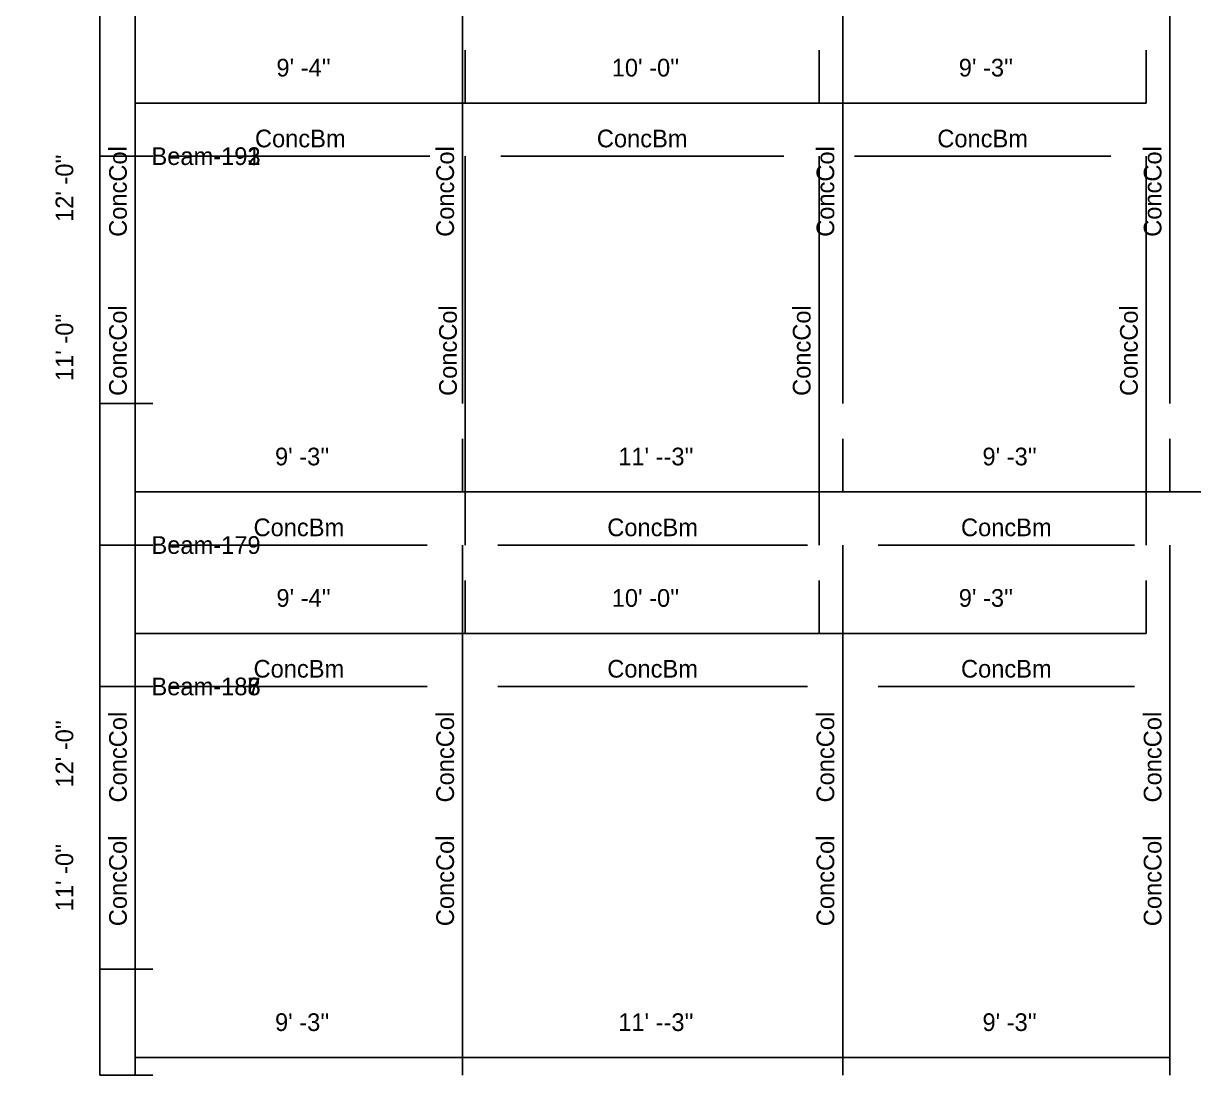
# Model space of a CAD drawing. Extents: x -38 to 2998, y -195 to 11529.
# Drawn here: x -38 to 359, y 6346.5 to 6705.1 of the extents above; entities that cross this region are included whole.
import ezdxf
from ezdxf.enums import TextEntityAlignment as Align

# ---------------------------------------------------------------- set-up
doc = ezdxf.new("R2010")
doc.units = 0
doc.header["$MEASUREMENT"] = 0
doc.layers.get('0').update_dxf_attribs({"linetype": 'CONTINUOUS'})
for name, color, linetype in [('CENTERLINES', 7, 'CONTINUOUS'), ('DIMENSIONS', 4, 'CONTINUOUS'), ('TEXT', 5, 'CONTINUOUS')]:
    doc.layers.add(name, color=color, linetype=linetype)
doc.dimstyles.get("Standard").update_dxf_attribs({"dimtxt": 0.18, "dimasz": 0.18, "dimexe": 0.18, "dimexo": 0.0625, "dimgap": 0.09, "dimtad": 0, "dimtih": 1, "dimtoh": 1, "dimdec": 4, "dimzin": 0, "dimtxsty": 'STANDARD', "dimcen": 0.09, "dimazin": 3, "dimtfac": 1, "dimtdec": 4, "dimtofl": 0, "dimtmove": 0, "dimatfit": 3, "dimtolj": 1, "dimtzin": 0})

# ---------------------------------------------------------------- blocks, each defined once
blk = doc.blocks.new('*D3682')
at = {"color": 1, "linetype": 'BYBLOCK'}
for points in [[(4.77, 6358.77), (3.71, 6357.71), (-3.71, 6350.29), (-4.77, 6349.23)], [(115.77, 6358.77), (114.71, 6357.71), (107.29, 6350.29), (106.23, 6349.23)]]:
    blk.add_solid(points, dxfattribs=at)
at = {"layer": 'DIMENSIONS', "color": 9, "linetype": 'BYBLOCK'}
for p, q in [((0, 6354), (0, 6372)), ((111, 6354), (111, 6372))]:
    blk.add_line(p, q, dxfattribs=at)
at = {"layer": 'DIMENSIONS', "color": 0, "linetype": 'BYBLOCK'}
blk.add_line((0, 6354), (111, 6354), dxfattribs=at)
at = {"layer": 'DIMENSIONS', "color": 0, "linetype": 'BYBLOCK', "insert": (55.5, 6366), "char_height": 6, "attachment_point": 5}
blk.add_mtext("\\A1; 9' -3''", dxfattribs=at)
blk = doc.blocks.new('*D3683')
at = {"color": 1, "linetype": 'BYBLOCK'}
for points in [[(115.77, 6358.77), (114.71, 6357.71), (107.29, 6350.29), (106.23, 6349.23)], [(244.77, 6358.77), (243.71, 6357.71), (236.29, 6350.29), (235.23, 6349.23)]]:
    blk.add_solid(points, dxfattribs=at)
at = {"layer": 'DIMENSIONS', "color": 9, "linetype": 'BYBLOCK'}
for p, q in [((111, 6354), (111, 6372)), ((240, 6354), (240, 6372))]:
    blk.add_line(p, q, dxfattribs=at)
at = {"layer": 'DIMENSIONS', "color": 0, "linetype": 'BYBLOCK'}
blk.add_line((111, 6354), (240, 6354), dxfattribs=at)
at = {"layer": 'DIMENSIONS', "color": 0, "linetype": 'BYBLOCK', "insert": (175.5, 6366), "char_height": 6, "attachment_point": 5}
blk.add_mtext("\\A1; 11' --3''", dxfattribs=at)
blk = doc.blocks.new('*D3684')
at = {"color": 1, "linetype": 'BYBLOCK'}
for points in [[(244.77, 6358.77), (243.71, 6357.71), (236.29, 6350.29), (235.23, 6349.23)], [(355.77, 6358.77), (354.71, 6357.71), (347.29, 6350.29), (346.23, 6349.23)]]:
    blk.add_solid(points, dxfattribs=at)
at = {"layer": 'DIMENSIONS', "color": 9, "linetype": 'BYBLOCK'}
for p, q in [((240, 6354), (240, 6372)), ((351, 6354), (351, 6372))]:
    blk.add_line(p, q, dxfattribs=at)
at = {"layer": 'DIMENSIONS', "color": 0, "linetype": 'BYBLOCK'}
blk.add_line((240, 6354), (351, 6354), dxfattribs=at)
at = {"layer": 'DIMENSIONS', "color": 0, "linetype": 'BYBLOCK', "insert": (295.5, 6366), "char_height": 6, "attachment_point": 5}
blk.add_mtext("\\A1; 9' -3''", dxfattribs=at)
blk = doc.blocks.new('*D3685')
at = {"color": 1, "linetype": 'BYBLOCK'}
for points in [[(-8.29, 6524.29), (-7.23, 6523.23), (-16.77, 6532.77), (-15.71, 6531.71)], [(-8.29, 6380.29), (-7.23, 6379.23), (-16.77, 6388.77), (-15.71, 6387.71)]]:
    blk.add_solid(points, dxfattribs=at)
at = {"layer": 'DIMENSIONS', "color": 9, "linetype": 'BYBLOCK'}
for p, q in [((-12, 6528), (6, 6528)), ((-12, 6384), (6, 6384))]:
    blk.add_line(p, q, dxfattribs=at)
at = {"layer": 'DIMENSIONS', "color": 0, "linetype": 'BYBLOCK'}
blk.add_line((-12, 6384), (-12, 6528), dxfattribs=at)
at = {"layer": 'DIMENSIONS', "color": 0, "linetype": 'BYBLOCK', "insert": (-24, 6456), "char_height": 6, "attachment_point": 5, "rotation": 90}
blk.add_mtext("\\A1; 12' -0''", dxfattribs=at)
blk = doc.blocks.new('*D3686')
at = {"color": 1, "linetype": 'BYBLOCK'}
for points in [[(4.77, 6550.77), (3.71, 6549.71), (-3.71, 6542.29), (-4.77, 6541.23)], [(115.77, 6550.77), (114.71, 6549.71), (107.29, 6542.29), (106.23, 6541.23)]]:
    blk.add_solid(points, dxfattribs=at)
at = {"layer": 'DIMENSIONS', "color": 9, "linetype": 'BYBLOCK'}
for p, q in [((0, 6546), (0, 6564)), ((111, 6546), (111, 6564))]:
    blk.add_line(p, q, dxfattribs=at)
at = {"layer": 'DIMENSIONS', "color": 0, "linetype": 'BYBLOCK'}
blk.add_line((0, 6546), (111, 6546), dxfattribs=at)
at = {"layer": 'DIMENSIONS', "color": 0, "linetype": 'BYBLOCK', "insert": (55.5, 6558), "char_height": 6, "attachment_point": 5}
blk.add_mtext("\\A1; 9' -3''", dxfattribs=at)
blk = doc.blocks.new('*D3687')
at = {"color": 1, "linetype": 'BYBLOCK'}
for points in [[(115.77, 6550.77), (114.71, 6549.71), (107.29, 6542.29), (106.23, 6541.23)], [(244.77, 6550.77), (243.71, 6549.71), (236.29, 6542.29), (235.23, 6541.23)]]:
    blk.add_solid(points, dxfattribs=at)
at = {"layer": 'DIMENSIONS', "color": 9, "linetype": 'BYBLOCK'}
for p, q in [((111, 6546), (111, 6564)), ((240, 6546), (240, 6564))]:
    blk.add_line(p, q, dxfattribs=at)
at = {"layer": 'DIMENSIONS', "color": 0, "linetype": 'BYBLOCK'}
blk.add_line((111, 6546), (240, 6546), dxfattribs=at)
at = {"layer": 'DIMENSIONS', "color": 0, "linetype": 'BYBLOCK', "insert": (175.5, 6558), "char_height": 6, "attachment_point": 5}
blk.add_mtext("\\A1; 11' --3''", dxfattribs=at)
blk = doc.blocks.new('*D3688')
at = {"color": 1, "linetype": 'BYBLOCK'}
for points in [[(244.77, 6550.77), (243.71, 6549.71), (236.29, 6542.29), (235.23, 6541.23)], [(355.77, 6550.77), (354.71, 6549.71), (347.29, 6542.29), (346.23, 6541.23)]]:
    blk.add_solid(points, dxfattribs=at)
at = {"layer": 'DIMENSIONS', "color": 9, "linetype": 'BYBLOCK'}
for p, q in [((240, 6546), (240, 6564)), ((351, 6546), (351, 6564))]:
    blk.add_line(p, q, dxfattribs=at)
at = {"layer": 'DIMENSIONS', "color": 0, "linetype": 'BYBLOCK'}
blk.add_line((240, 6546), (351, 6546), dxfattribs=at)
at = {"layer": 'DIMENSIONS', "color": 0, "linetype": 'BYBLOCK', "insert": (295.5, 6558), "char_height": 6, "attachment_point": 5}
blk.add_mtext("\\A1; 9' -3''", dxfattribs=at)
blk = doc.blocks.new('*D3689')
at = {"color": 1, "linetype": 'BYBLOCK'}
for points in [[(355.77, 6550.77), (354.71, 6549.71), (347.29, 6542.29), (346.23, 6541.23)], [(577.77, 6550.77), (576.71, 6549.71), (569.29, 6542.29), (568.23, 6541.23)]]:
    blk.add_solid(points, dxfattribs=at)
at = {"layer": 'DIMENSIONS', "color": 9, "linetype": 'BYBLOCK'}
for p, q in [((351, 6546), (351, 6564)), ((573, 6546), (573, 6564))]:
    blk.add_line(p, q, dxfattribs=at)
at = {"layer": 'DIMENSIONS', "color": 0, "linetype": 'BYBLOCK'}
blk.add_line((351, 6546), (573, 6546), dxfattribs=at)
at = {"layer": 'DIMENSIONS', "color": 0, "linetype": 'BYBLOCK', "insert": (462, 6558), "char_height": 6, "attachment_point": 5}
blk.add_mtext("\\A1; 18' -6''", dxfattribs=at)
blk = doc.blocks.new('*D3701')
at = {"color": 1, "linetype": 'BYBLOCK'}
for points in [[(-8.29, 6716.29), (-7.23, 6715.23), (-16.77, 6724.77), (-15.71, 6723.71)], [(-8.29, 6572.29), (-7.23, 6571.23), (-16.77, 6580.77), (-15.71, 6579.71)]]:
    blk.add_solid(points, dxfattribs=at)
at = {"layer": 'DIMENSIONS', "color": 9, "linetype": 'BYBLOCK'}
for p, q in [((-12, 6720), (6, 6720)), ((-12, 6576), (6, 6576))]:
    blk.add_line(p, q, dxfattribs=at)
at = {"layer": 'DIMENSIONS', "color": 0, "linetype": 'BYBLOCK'}
blk.add_line((-12, 6576), (-12, 6720), dxfattribs=at)
at = {"layer": 'DIMENSIONS', "color": 0, "linetype": 'BYBLOCK', "insert": (-24, 6648), "char_height": 6, "attachment_point": 5, "rotation": 90}
blk.add_mtext("\\A1; 12' -0''", dxfattribs=at)
blk = doc.blocks.new('*D4187')
at = {"color": 1, "linetype": 'BYBLOCK'}
for points in [[(-8.29, 6476.29), (-7.23, 6475.23), (-16.77, 6484.77), (-15.71, 6483.71)], [(-8.29, 6344.29), (-7.23, 6343.23), (-16.77, 6352.77), (-15.71, 6351.71)]]:
    blk.add_solid(points, dxfattribs=at)
at = {"layer": 'DIMENSIONS', "color": 9, "linetype": 'BYBLOCK'}
for p, q in [((-12, 6480), (6, 6480)), ((-12, 6348), (6, 6348))]:
    blk.add_line(p, q, dxfattribs=at)
at = {"layer": 'DIMENSIONS', "color": 0, "linetype": 'BYBLOCK'}
blk.add_line((-12, 6348), (-12, 6480), dxfattribs=at)
at = {"layer": 'DIMENSIONS', "color": 0, "linetype": 'BYBLOCK', "insert": (-24, 6414), "char_height": 6, "attachment_point": 5, "rotation": 90}
blk.add_mtext("\\A1; 11' -0''", dxfattribs=at)
blk = doc.blocks.new('*D4188')
at = {"color": 1, "linetype": 'BYBLOCK'}
for points in [[(4.77, 6502.77), (3.71, 6501.71), (-3.71, 6494.29), (-4.77, 6493.23)], [(116.73, 6502.77), (115.67, 6501.71), (108.25, 6494.29), (107.19, 6493.23)]]:
    blk.add_solid(points, dxfattribs=at)
at = {"layer": 'DIMENSIONS', "color": 9, "linetype": 'BYBLOCK'}
for p, q in [((0, 6498), (0, 6516)), ((111.96, 6498), (111.96, 6516))]:
    blk.add_line(p, q, dxfattribs=at)
at = {"layer": 'DIMENSIONS', "color": 0, "linetype": 'BYBLOCK'}
blk.add_line((0, 6498), (111.96, 6498), dxfattribs=at)
at = {"layer": 'DIMENSIONS', "color": 0, "linetype": 'BYBLOCK', "insert": (55.98, 6510), "char_height": 6, "attachment_point": 5}
blk.add_mtext("\\A1; 9' -4''", dxfattribs=at)
blk = doc.blocks.new('*D4189')
at = {"color": 1, "linetype": 'BYBLOCK'}
for points in [[(116.73, 6502.77), (115.67, 6501.71), (108.25, 6494.29), (107.19, 6493.23)], [(236.73, 6502.77), (235.67, 6501.71), (228.25, 6494.29), (227.19, 6493.23)]]:
    blk.add_solid(points, dxfattribs=at)
at = {"layer": 'DIMENSIONS', "color": 9, "linetype": 'BYBLOCK'}
for p, q in [((111.96, 6498), (111.96, 6516)), ((231.96, 6498), (231.96, 6516))]:
    blk.add_line(p, q, dxfattribs=at)
at = {"layer": 'DIMENSIONS', "color": 0, "linetype": 'BYBLOCK'}
blk.add_line((111.96, 6498), (231.96, 6498), dxfattribs=at)
at = {"layer": 'DIMENSIONS', "color": 0, "linetype": 'BYBLOCK', "insert": (171.96, 6510), "char_height": 6, "attachment_point": 5}
blk.add_mtext("\\A1; 10' -0''", dxfattribs=at)
blk = doc.blocks.new('*D4190')
at = {"color": 1, "linetype": 'BYBLOCK'}
for points in [[(236.73, 6502.77), (235.67, 6501.71), (228.25, 6494.29), (227.19, 6493.23)], [(347.73, 6502.77), (346.67, 6501.71), (339.25, 6494.29), (338.19, 6493.23)]]:
    blk.add_solid(points, dxfattribs=at)
at = {"layer": 'DIMENSIONS', "color": 9, "linetype": 'BYBLOCK'}
for p, q in [((231.96, 6498), (231.96, 6516)), ((342.96, 6498), (342.96, 6516))]:
    blk.add_line(p, q, dxfattribs=at)
at = {"layer": 'DIMENSIONS', "color": 0, "linetype": 'BYBLOCK'}
blk.add_line((231.96, 6498), (342.96, 6498), dxfattribs=at)
at = {"layer": 'DIMENSIONS', "color": 0, "linetype": 'BYBLOCK', "insert": (287.46, 6510), "char_height": 6, "attachment_point": 5}
blk.add_mtext("\\A1; 9' -3''", dxfattribs=at)
blk = doc.blocks.new('*D4191')
at = {"color": 1, "linetype": 'BYBLOCK'}
for points in [[(-8.29, 6656.29), (-7.23, 6655.23), (-16.77, 6664.77), (-15.71, 6663.71)], [(-8.29, 6524.29), (-7.23, 6523.23), (-16.77, 6532.77), (-15.71, 6531.71)]]:
    blk.add_solid(points, dxfattribs=at)
at = {"layer": 'DIMENSIONS', "color": 9, "linetype": 'BYBLOCK'}
for p, q in [((-12, 6660), (6, 6660)), ((-12, 6528), (6, 6528))]:
    blk.add_line(p, q, dxfattribs=at)
at = {"layer": 'DIMENSIONS', "color": 0, "linetype": 'BYBLOCK'}
blk.add_line((-12, 6528), (-12, 6660), dxfattribs=at)
at = {"layer": 'DIMENSIONS', "color": 0, "linetype": 'BYBLOCK', "insert": (-24, 6594), "char_height": 6, "attachment_point": 5, "rotation": 90}
blk.add_mtext("\\A1; 11' -0''", dxfattribs=at)
blk = doc.blocks.new('*D4192')
at = {"color": 1, "linetype": 'BYBLOCK'}
for points in [[(4.77, 6682.77), (3.71, 6681.71), (-3.71, 6674.29), (-4.77, 6673.23)], [(116.73, 6682.77), (115.67, 6681.71), (108.25, 6674.29), (107.19, 6673.23)]]:
    blk.add_solid(points, dxfattribs=at)
at = {"layer": 'DIMENSIONS', "color": 9, "linetype": 'BYBLOCK'}
for p, q in [((0, 6678), (0, 6696)), ((111.96, 6678), (111.96, 6696))]:
    blk.add_line(p, q, dxfattribs=at)
at = {"layer": 'DIMENSIONS', "color": 0, "linetype": 'BYBLOCK'}
blk.add_line((0, 6678), (111.96, 6678), dxfattribs=at)
at = {"layer": 'DIMENSIONS', "color": 0, "linetype": 'BYBLOCK', "insert": (55.98, 6690), "char_height": 6, "attachment_point": 5}
blk.add_mtext("\\A1; 9' -4''", dxfattribs=at)
blk = doc.blocks.new('*D4193')
at = {"color": 1, "linetype": 'BYBLOCK'}
for points in [[(116.73, 6682.77), (115.67, 6681.71), (108.25, 6674.29), (107.19, 6673.23)], [(236.73, 6682.77), (235.67, 6681.71), (228.25, 6674.29), (227.19, 6673.23)]]:
    blk.add_solid(points, dxfattribs=at)
at = {"layer": 'DIMENSIONS', "color": 9, "linetype": 'BYBLOCK'}
for p, q in [((111.96, 6678), (111.96, 6696)), ((231.96, 6678), (231.96, 6696))]:
    blk.add_line(p, q, dxfattribs=at)
at = {"layer": 'DIMENSIONS', "color": 0, "linetype": 'BYBLOCK'}
blk.add_line((111.96, 6678), (231.96, 6678), dxfattribs=at)
at = {"layer": 'DIMENSIONS', "color": 0, "linetype": 'BYBLOCK', "insert": (171.96, 6690), "char_height": 6, "attachment_point": 5}
blk.add_mtext("\\A1; 10' -0''", dxfattribs=at)
blk = doc.blocks.new('*D4194')
at = {"color": 1, "linetype": 'BYBLOCK'}
for points in [[(236.73, 6682.77), (235.67, 6681.71), (228.25, 6674.29), (227.19, 6673.23)], [(347.73, 6682.77), (346.67, 6681.71), (339.25, 6674.29), (338.19, 6673.23)]]:
    blk.add_solid(points, dxfattribs=at)
at = {"layer": 'DIMENSIONS', "color": 9, "linetype": 'BYBLOCK'}
for p, q in [((231.96, 6678), (231.96, 6696)), ((342.96, 6678), (342.96, 6696))]:
    blk.add_line(p, q, dxfattribs=at)
at = {"layer": 'DIMENSIONS', "color": 0, "linetype": 'BYBLOCK'}
blk.add_line((231.96, 6678), (342.96, 6678), dxfattribs=at)
at = {"layer": 'DIMENSIONS', "color": 0, "linetype": 'BYBLOCK', "insert": (287.46, 6690), "char_height": 6, "attachment_point": 5}
blk.add_mtext("\\A1; 9' -3''", dxfattribs=at)
blk = doc.blocks.new('*D4195')
at = {"color": 1, "linetype": 'BYBLOCK'}
for points in [[(-8.29, 6836.29), (-7.23, 6835.23), (-16.77, 6844.77), (-15.71, 6843.71)], [(-8.29, 6704.29), (-7.23, 6703.23), (-16.77, 6712.77), (-15.71, 6711.71)]]:
    blk.add_solid(points, dxfattribs=at)
at = {"layer": 'DIMENSIONS', "color": 9, "linetype": 'BYBLOCK'}
for p, q in [((-12, 6840), (6, 6840)), ((-12, 6708), (6, 6708))]:
    blk.add_line(p, q, dxfattribs=at)
at = {"layer": 'DIMENSIONS', "color": 0, "linetype": 'BYBLOCK'}
blk.add_line((-12, 6708), (-12, 6840), dxfattribs=at)
at = {"layer": 'DIMENSIONS', "color": 0, "linetype": 'BYBLOCK', "insert": (-24, 6774), "char_height": 6, "attachment_point": 5, "rotation": 90}
blk.add_mtext("\\A1; 11' -0''", dxfattribs=at)
blk = doc.blocks.new('*D4657')
at = {"color": 1, "linetype": 'BYBLOCK'}
for points in [[(-8.29, 6476.29), (-7.23, 6475.23), (-16.77, 6484.77), (-15.71, 6483.71)], [(-8.29, 6344.29), (-7.23, 6343.23), (-16.77, 6352.77), (-15.71, 6351.71)]]:
    blk.add_solid(points, dxfattribs=at)
at = {"layer": 'DIMENSIONS', "color": 9, "linetype": 'BYBLOCK'}
for p, q in [((-12, 6480), (6, 6480)), ((-12, 6348), (6, 6348))]:
    blk.add_line(p, q, dxfattribs=at)
at = {"layer": 'DIMENSIONS', "color": 0, "linetype": 'BYBLOCK'}
blk.add_line((-12, 6348), (-12, 6480), dxfattribs=at)
at = {"layer": 'DIMENSIONS', "color": 0, "linetype": 'BYBLOCK', "insert": (-24, 6414), "char_height": 6, "attachment_point": 5, "rotation": 90}
blk.add_mtext("\\A1; 11' -0''", dxfattribs=at)
blk = doc.blocks.new('*D4658')
at = {"color": 1, "linetype": 'BYBLOCK'}
for points in [[(4.77, 6502.77), (3.71, 6501.71), (-3.71, 6494.29), (-4.77, 6493.23)], [(116.73, 6502.77), (115.67, 6501.71), (108.25, 6494.29), (107.19, 6493.23)]]:
    blk.add_solid(points, dxfattribs=at)
at = {"layer": 'DIMENSIONS', "color": 9, "linetype": 'BYBLOCK'}
for p, q in [((0, 6498), (0, 6516)), ((111.96, 6498), (111.96, 6516))]:
    blk.add_line(p, q, dxfattribs=at)
at = {"layer": 'DIMENSIONS', "color": 0, "linetype": 'BYBLOCK'}
blk.add_line((0, 6498), (111.96, 6498), dxfattribs=at)
at = {"layer": 'DIMENSIONS', "color": 0, "linetype": 'BYBLOCK', "insert": (55.98, 6510), "char_height": 6, "attachment_point": 5}
blk.add_mtext("\\A1; 9' -4''", dxfattribs=at)
blk = doc.blocks.new('*D4659')
at = {"color": 1, "linetype": 'BYBLOCK'}
for points in [[(116.73, 6502.77), (115.67, 6501.71), (108.25, 6494.29), (107.19, 6493.23)], [(236.73, 6502.77), (235.67, 6501.71), (228.25, 6494.29), (227.19, 6493.23)]]:
    blk.add_solid(points, dxfattribs=at)
at = {"layer": 'DIMENSIONS', "color": 9, "linetype": 'BYBLOCK'}
for p, q in [((111.96, 6498), (111.96, 6516)), ((231.96, 6498), (231.96, 6516))]:
    blk.add_line(p, q, dxfattribs=at)
at = {"layer": 'DIMENSIONS', "color": 0, "linetype": 'BYBLOCK'}
blk.add_line((111.96, 6498), (231.96, 6498), dxfattribs=at)
at = {"layer": 'DIMENSIONS', "color": 0, "linetype": 'BYBLOCK', "insert": (171.96, 6510), "char_height": 6, "attachment_point": 5}
blk.add_mtext("\\A1; 10' -0''", dxfattribs=at)
blk = doc.blocks.new('*D4660')
at = {"color": 1, "linetype": 'BYBLOCK'}
for points in [[(236.73, 6502.77), (235.67, 6501.71), (228.25, 6494.29), (227.19, 6493.23)], [(347.73, 6502.77), (346.67, 6501.71), (339.25, 6494.29), (338.19, 6493.23)]]:
    blk.add_solid(points, dxfattribs=at)
at = {"layer": 'DIMENSIONS', "color": 9, "linetype": 'BYBLOCK'}
for p, q in [((231.96, 6498), (231.96, 6516)), ((342.96, 6498), (342.96, 6516))]:
    blk.add_line(p, q, dxfattribs=at)
at = {"layer": 'DIMENSIONS', "color": 0, "linetype": 'BYBLOCK'}
blk.add_line((231.96, 6498), (342.96, 6498), dxfattribs=at)
at = {"layer": 'DIMENSIONS', "color": 0, "linetype": 'BYBLOCK', "insert": (287.46, 6510), "char_height": 6, "attachment_point": 5}
blk.add_mtext("\\A1; 9' -3''", dxfattribs=at)
blk = doc.blocks.new('*D4661')
at = {"color": 1, "linetype": 'BYBLOCK'}
for points in [[(-8.29, 6656.29), (-7.23, 6655.23), (-16.77, 6664.77), (-15.71, 6663.71)], [(-8.29, 6524.29), (-7.23, 6523.23), (-16.77, 6532.77), (-15.71, 6531.71)]]:
    blk.add_solid(points, dxfattribs=at)
at = {"layer": 'DIMENSIONS', "color": 9, "linetype": 'BYBLOCK'}
for p, q in [((-12, 6660), (6, 6660)), ((-12, 6528), (6, 6528))]:
    blk.add_line(p, q, dxfattribs=at)
at = {"layer": 'DIMENSIONS', "color": 0, "linetype": 'BYBLOCK'}
blk.add_line((-12, 6528), (-12, 6660), dxfattribs=at)
at = {"layer": 'DIMENSIONS', "color": 0, "linetype": 'BYBLOCK', "insert": (-24, 6594), "char_height": 6, "attachment_point": 5, "rotation": 90}
blk.add_mtext("\\A1; 11' -0''", dxfattribs=at)
blk = doc.blocks.new('*D4662')
at = {"color": 1, "linetype": 'BYBLOCK'}
for points in [[(4.77, 6682.77), (3.71, 6681.71), (-3.71, 6674.29), (-4.77, 6673.23)], [(116.73, 6682.77), (115.67, 6681.71), (108.25, 6674.29), (107.19, 6673.23)]]:
    blk.add_solid(points, dxfattribs=at)
at = {"layer": 'DIMENSIONS', "color": 9, "linetype": 'BYBLOCK'}
for p, q in [((0, 6678), (0, 6696)), ((111.96, 6678), (111.96, 6696))]:
    blk.add_line(p, q, dxfattribs=at)
at = {"layer": 'DIMENSIONS', "color": 0, "linetype": 'BYBLOCK'}
blk.add_line((0, 6678), (111.96, 6678), dxfattribs=at)
at = {"layer": 'DIMENSIONS', "color": 0, "linetype": 'BYBLOCK', "insert": (55.98, 6690), "char_height": 6, "attachment_point": 5}
blk.add_mtext("\\A1; 9' -4''", dxfattribs=at)
blk = doc.blocks.new('*D4663')
at = {"color": 1, "linetype": 'BYBLOCK'}
for points in [[(116.73, 6682.77), (115.67, 6681.71), (108.25, 6674.29), (107.19, 6673.23)], [(236.73, 6682.77), (235.67, 6681.71), (228.25, 6674.29), (227.19, 6673.23)]]:
    blk.add_solid(points, dxfattribs=at)
at = {"layer": 'DIMENSIONS', "color": 9, "linetype": 'BYBLOCK'}
for p, q in [((111.96, 6678), (111.96, 6696)), ((231.96, 6678), (231.96, 6696))]:
    blk.add_line(p, q, dxfattribs=at)
at = {"layer": 'DIMENSIONS', "color": 0, "linetype": 'BYBLOCK'}
blk.add_line((111.96, 6678), (231.96, 6678), dxfattribs=at)
at = {"layer": 'DIMENSIONS', "color": 0, "linetype": 'BYBLOCK', "insert": (171.96, 6690), "char_height": 6, "attachment_point": 5}
blk.add_mtext("\\A1; 10' -0''", dxfattribs=at)
blk = doc.blocks.new('*D4664')
at = {"color": 1, "linetype": 'BYBLOCK'}
for points in [[(236.73, 6682.77), (235.67, 6681.71), (228.25, 6674.29), (227.19, 6673.23)], [(347.73, 6682.77), (346.67, 6681.71), (339.25, 6674.29), (338.19, 6673.23)]]:
    blk.add_solid(points, dxfattribs=at)
at = {"layer": 'DIMENSIONS', "color": 9, "linetype": 'BYBLOCK'}
for p, q in [((231.96, 6678), (231.96, 6696)), ((342.96, 6678), (342.96, 6696))]:
    blk.add_line(p, q, dxfattribs=at)
at = {"layer": 'DIMENSIONS', "color": 0, "linetype": 'BYBLOCK'}
blk.add_line((231.96, 6678), (342.96, 6678), dxfattribs=at)
at = {"layer": 'DIMENSIONS', "color": 0, "linetype": 'BYBLOCK', "insert": (287.46, 6690), "char_height": 6, "attachment_point": 5}
blk.add_mtext("\\A1; 9' -3''", dxfattribs=at)
blk = doc.blocks.new('*D4665')
at = {"color": 1, "linetype": 'BYBLOCK'}
for points in [[(-8.29, 6836.29), (-7.23, 6835.23), (-16.77, 6844.77), (-15.71, 6843.71)], [(-8.29, 6704.29), (-7.23, 6703.23), (-16.77, 6712.77), (-15.71, 6711.71)]]:
    blk.add_solid(points, dxfattribs=at)
at = {"layer": 'DIMENSIONS', "color": 9, "linetype": 'BYBLOCK'}
for p, q in [((-12, 6840), (6, 6840)), ((-12, 6708), (6, 6708))]:
    blk.add_line(p, q, dxfattribs=at)
at = {"layer": 'DIMENSIONS', "color": 0, "linetype": 'BYBLOCK'}
blk.add_line((-12, 6708), (-12, 6840), dxfattribs=at)
at = {"layer": 'DIMENSIONS', "color": 0, "linetype": 'BYBLOCK', "insert": (-24, 6774), "char_height": 6, "attachment_point": 5, "rotation": 90}
blk.add_mtext("\\A1; 11' -0''", dxfattribs=at)
blk = doc.blocks.new('*D5127')
at = {"color": 1, "linetype": 'BYBLOCK'}
for points in [[(-8.29, 6476.29), (-7.23, 6475.23), (-16.77, 6484.77), (-15.71, 6483.71)], [(-8.29, 6344.29), (-7.23, 6343.23), (-16.77, 6352.77), (-15.71, 6351.71)]]:
    blk.add_solid(points, dxfattribs=at)
at = {"layer": 'DIMENSIONS', "color": 9, "linetype": 'BYBLOCK'}
for p, q in [((-12, 6480), (6, 6480)), ((-12, 6348), (6, 6348))]:
    blk.add_line(p, q, dxfattribs=at)
at = {"layer": 'DIMENSIONS', "color": 0, "linetype": 'BYBLOCK'}
blk.add_line((-12, 6348), (-12, 6480), dxfattribs=at)
at = {"layer": 'DIMENSIONS', "color": 0, "linetype": 'BYBLOCK', "insert": (-24, 6414), "char_height": 6, "attachment_point": 5, "rotation": 90}
blk.add_mtext("\\A1; 11' -0''", dxfattribs=at)
blk = doc.blocks.new('*D5128')
at = {"color": 1, "linetype": 'BYBLOCK'}
for points in [[(4.77, 6502.77), (3.71, 6501.71), (-3.71, 6494.29), (-4.77, 6493.23)], [(116.73, 6502.77), (115.67, 6501.71), (108.25, 6494.29), (107.19, 6493.23)]]:
    blk.add_solid(points, dxfattribs=at)
at = {"layer": 'DIMENSIONS', "color": 9, "linetype": 'BYBLOCK'}
for p, q in [((0, 6498), (0, 6516)), ((111.96, 6498), (111.96, 6516))]:
    blk.add_line(p, q, dxfattribs=at)
at = {"layer": 'DIMENSIONS', "color": 0, "linetype": 'BYBLOCK'}
blk.add_line((0, 6498), (111.96, 6498), dxfattribs=at)
at = {"layer": 'DIMENSIONS', "color": 0, "linetype": 'BYBLOCK', "insert": (55.98, 6510), "char_height": 6, "attachment_point": 5}
blk.add_mtext("\\A1; 9' -4''", dxfattribs=at)
blk = doc.blocks.new('*D5129')
at = {"color": 1, "linetype": 'BYBLOCK'}
for points in [[(116.73, 6502.77), (115.67, 6501.71), (108.25, 6494.29), (107.19, 6493.23)], [(236.73, 6502.77), (235.67, 6501.71), (228.25, 6494.29), (227.19, 6493.23)]]:
    blk.add_solid(points, dxfattribs=at)
at = {"layer": 'DIMENSIONS', "color": 9, "linetype": 'BYBLOCK'}
for p, q in [((111.96, 6498), (111.96, 6516)), ((231.96, 6498), (231.96, 6516))]:
    blk.add_line(p, q, dxfattribs=at)
at = {"layer": 'DIMENSIONS', "color": 0, "linetype": 'BYBLOCK'}
blk.add_line((111.96, 6498), (231.96, 6498), dxfattribs=at)
at = {"layer": 'DIMENSIONS', "color": 0, "linetype": 'BYBLOCK', "insert": (171.96, 6510), "char_height": 6, "attachment_point": 5}
blk.add_mtext("\\A1; 10' -0''", dxfattribs=at)
blk = doc.blocks.new('*D5130')
at = {"color": 1, "linetype": 'BYBLOCK'}
for points in [[(236.73, 6502.77), (235.67, 6501.71), (228.25, 6494.29), (227.19, 6493.23)], [(347.73, 6502.77), (346.67, 6501.71), (339.25, 6494.29), (338.19, 6493.23)]]:
    blk.add_solid(points, dxfattribs=at)
at = {"layer": 'DIMENSIONS', "color": 9, "linetype": 'BYBLOCK'}
for p, q in [((231.96, 6498), (231.96, 6516)), ((342.96, 6498), (342.96, 6516))]:
    blk.add_line(p, q, dxfattribs=at)
at = {"layer": 'DIMENSIONS', "color": 0, "linetype": 'BYBLOCK'}
blk.add_line((231.96, 6498), (342.96, 6498), dxfattribs=at)
at = {"layer": 'DIMENSIONS', "color": 0, "linetype": 'BYBLOCK', "insert": (287.46, 6510), "char_height": 6, "attachment_point": 5}
blk.add_mtext("\\A1; 9' -3''", dxfattribs=at)
blk = doc.blocks.new('*D5131')
at = {"color": 1, "linetype": 'BYBLOCK'}
for points in [[(-8.29, 6656.29), (-7.23, 6655.23), (-16.77, 6664.77), (-15.71, 6663.71)], [(-8.29, 6524.29), (-7.23, 6523.23), (-16.77, 6532.77), (-15.71, 6531.71)]]:
    blk.add_solid(points, dxfattribs=at)
at = {"layer": 'DIMENSIONS', "color": 9, "linetype": 'BYBLOCK'}
for p, q in [((-12, 6660), (6, 6660)), ((-12, 6528), (6, 6528))]:
    blk.add_line(p, q, dxfattribs=at)
at = {"layer": 'DIMENSIONS', "color": 0, "linetype": 'BYBLOCK'}
blk.add_line((-12, 6528), (-12, 6660), dxfattribs=at)
at = {"layer": 'DIMENSIONS', "color": 0, "linetype": 'BYBLOCK', "insert": (-24, 6594), "char_height": 6, "attachment_point": 5, "rotation": 90}
blk.add_mtext("\\A1; 11' -0''", dxfattribs=at)
blk = doc.blocks.new('*D5132')
at = {"color": 1, "linetype": 'BYBLOCK'}
for points in [[(4.77, 6682.77), (3.71, 6681.71), (-3.71, 6674.29), (-4.77, 6673.23)], [(116.73, 6682.77), (115.67, 6681.71), (108.25, 6674.29), (107.19, 6673.23)]]:
    blk.add_solid(points, dxfattribs=at)
at = {"layer": 'DIMENSIONS', "color": 9, "linetype": 'BYBLOCK'}
for p, q in [((0, 6678), (0, 6696)), ((111.96, 6678), (111.96, 6696))]:
    blk.add_line(p, q, dxfattribs=at)
at = {"layer": 'DIMENSIONS', "color": 0, "linetype": 'BYBLOCK'}
blk.add_line((0, 6678), (111.96, 6678), dxfattribs=at)
at = {"layer": 'DIMENSIONS', "color": 0, "linetype": 'BYBLOCK', "insert": (55.98, 6690), "char_height": 6, "attachment_point": 5}
blk.add_mtext("\\A1; 9' -4''", dxfattribs=at)
blk = doc.blocks.new('*D5133')
at = {"color": 1, "linetype": 'BYBLOCK'}
for points in [[(116.73, 6682.77), (115.67, 6681.71), (108.25, 6674.29), (107.19, 6673.23)], [(236.73, 6682.77), (235.67, 6681.71), (228.25, 6674.29), (227.19, 6673.23)]]:
    blk.add_solid(points, dxfattribs=at)
at = {"layer": 'DIMENSIONS', "color": 9, "linetype": 'BYBLOCK'}
for p, q in [((111.96, 6678), (111.96, 6696)), ((231.96, 6678), (231.96, 6696))]:
    blk.add_line(p, q, dxfattribs=at)
at = {"layer": 'DIMENSIONS', "color": 0, "linetype": 'BYBLOCK'}
blk.add_line((111.96, 6678), (231.96, 6678), dxfattribs=at)
at = {"layer": 'DIMENSIONS', "color": 0, "linetype": 'BYBLOCK', "insert": (171.96, 6690), "char_height": 6, "attachment_point": 5}
blk.add_mtext("\\A1; 10' -0''", dxfattribs=at)
blk = doc.blocks.new('*D5134')
at = {"color": 1, "linetype": 'BYBLOCK'}
for points in [[(236.73, 6682.77), (235.67, 6681.71), (228.25, 6674.29), (227.19, 6673.23)], [(347.73, 6682.77), (346.67, 6681.71), (339.25, 6674.29), (338.19, 6673.23)]]:
    blk.add_solid(points, dxfattribs=at)
at = {"layer": 'DIMENSIONS', "color": 9, "linetype": 'BYBLOCK'}
for p, q in [((231.96, 6678), (231.96, 6696)), ((342.96, 6678), (342.96, 6696))]:
    blk.add_line(p, q, dxfattribs=at)
at = {"layer": 'DIMENSIONS', "color": 0, "linetype": 'BYBLOCK'}
blk.add_line((231.96, 6678), (342.96, 6678), dxfattribs=at)
at = {"layer": 'DIMENSIONS', "color": 0, "linetype": 'BYBLOCK', "insert": (287.46, 6690), "char_height": 6, "attachment_point": 5}
blk.add_mtext("\\A1; 9' -3''", dxfattribs=at)
blk = doc.blocks.new('*D5135')
at = {"color": 1, "linetype": 'BYBLOCK'}
for points in [[(-8.29, 6836.29), (-7.23, 6835.23), (-16.77, 6844.77), (-15.71, 6843.71)], [(-8.29, 6704.29), (-7.23, 6703.23), (-16.77, 6712.77), (-15.71, 6711.71)]]:
    blk.add_solid(points, dxfattribs=at)
at = {"layer": 'DIMENSIONS', "color": 9, "linetype": 'BYBLOCK'}
for p, q in [((-12, 6840), (6, 6840)), ((-12, 6708), (6, 6708))]:
    blk.add_line(p, q, dxfattribs=at)
at = {"layer": 'DIMENSIONS', "color": 0, "linetype": 'BYBLOCK'}
blk.add_line((-12, 6708), (-12, 6840), dxfattribs=at)
at = {"layer": 'DIMENSIONS', "color": 0, "linetype": 'BYBLOCK', "insert": (-24, 6774), "char_height": 6, "attachment_point": 5, "rotation": 90}
blk.add_mtext("\\A1; 11' -0''", dxfattribs=at)

msp = doc.modelspace()

# ---------------------------------------------------------------- linework, layer by layer
at = {"layer": 'CENTERLINES', "color": 0, "linetype": 'CONTINUOUS'}
for p, q in [((0, 6576), (0, 6720)), ((111, 6576), (111, 6720)), ((240, 6576), (240, 6720)), ((351, 6576), (351, 6720)), ((0, 6528), (0, 6660)), ((0, 6528), (0, 6660)), ((0, 6528), (0, 6660)), ((12, 6660), (99.96, 6660)), ((12, 6660), (99.96, 6660)), ((12, 6660), (99.96, 6660)), ((111.96, 6528), (111.96, 6660)), ((111.96, 6528), (111.96, 6660)), ((111.96, 6528), (111.96, 6660)), ((123.96, 6660), (219.96, 6660)), ((123.96, 6660), (219.96, 6660)), ((123.96, 6660), (219.96, 6660)), ((231.96, 6528), (231.96, 6660)), ((231.96, 6528), (231.96, 6660)), ((231.96, 6528), (231.96, 6660)), ((243.96, 6660), (330.96, 6660)), ((243.96, 6660), (330.96, 6660)), ((243.96, 6660), (330.96, 6660)), ((342.96, 6528), (342.96, 6660)), ((342.96, 6528), (342.96, 6660)), ((342.96, 6528), (342.96, 6660)), ((0, 6384), (0, 6528)), ((12, 6528), (99, 6528)), ((111, 6384), (111, 6528)), ((123, 6528), (228, 6528)), ((240, 6384), (240, 6528)), ((252, 6528), (339, 6528)), ((351, 6384), (351, 6528)), ((0, 6348), (0, 6480)), ((0, 6348), (0, 6480)), ((0, 6348), (0, 6480)), ((12, 6480), (99, 6480)), ((12, 6480), (99, 6480)), ((12, 6480), (99, 6480)), ((111, 6348), (111, 6480)), ((111, 6348), (111, 6480)), ((111, 6348), (111, 6480)), ((123, 6480), (228, 6480)), ((123, 6480), (228, 6480)), ((123, 6480), (228, 6480)), ((240, 6348), (240, 6480)), ((240, 6348), (240, 6480)), ((240, 6348), (240, 6480)), ((252, 6480), (339, 6480)), ((252, 6480), (339, 6480)), ((252, 6480), (339, 6480)), ((351, 6348), (351, 6480)), ((351, 6348), (351, 6480)), ((351, 6348), (351, 6480))]:
    msp.add_line(p, q, dxfattribs=at)

# ---------------------------------------------------------------- texts
at = {"layer": 'TEXT', "color": 0}
for s, p in [('ConcBm', (55.98, 6666)), ('ConcBm', (55.98, 6666)), ('ConcBm', (55.98, 6666)), ('ConcBm', (171.96, 6666)), ('ConcBm', (171.96, 6666)), ('ConcBm', (171.96, 6666)), ('ConcBm', (287.46, 6666)), ('ConcBm', (287.46, 6666)), ('ConcBm', (287.46, 6666)), ('Beam-193', (24, 6660)), ('Beam-192', (24, 6660)), ('Beam-191', (24, 6660)), ('ConcBm', (55.5, 6534)), ('ConcBm', (175.5, 6534)), ('ConcBm', (295.5, 6534)), ('Beam-179', (24, 6528)), ('ConcBm', (55.5, 6486)), ('ConcBm', (55.5, 6486)), ('ConcBm', (55.5, 6486)), ('ConcBm', (175.5, 6486)), ('ConcBm', (175.5, 6486)), ('ConcBm', (175.5, 6486)), ('ConcBm', (295.5, 6486)), ('ConcBm', (295.5, 6486)), ('ConcBm', (295.5, 6486)), ('Beam-188', (24, 6480)), ('Beam-187', (24, 6480)), ('Beam-186', (24, 6480))]:
    msp.add_text(s, height=6, dxfattribs=at).set_placement(p, align=Align.MIDDLE)
for p in [(-6, 6648), (105, 6648), (234, 6648), (345, 6648), (-6, 6594), (-6, 6594), (-6, 6594), (105.96, 6594), (105.96, 6594), (105.96, 6594), (225.96, 6594), (225.96, 6594), (225.96, 6594), (336.96, 6594), (336.96, 6594), (336.96, 6594), (-6, 6456), (105, 6456), (234, 6456), (345, 6456), (-6, 6414), (-6, 6414), (-6, 6414), (105, 6414), (105, 6414), (105, 6414), (234, 6414), (234, 6414), (234, 6414), (345, 6414), (345, 6414), (345, 6414)]:
    msp.add_text('ConcCol', height=6, rotation=90, dxfattribs=at).set_placement(p, align=Align.MIDDLE)

# ---------------------------------------------------------------- dimensions: what is measured, and where the dimension line sits
at = {"layer": 'DIMENSIONS'}
for base, p1, p2, picture, middle in [((-12, 6840), (-24, 6708), (-24, 6840), '*D4195', (-24, 6774)), ((-12, 6840), (-24, 6708), (-24, 6840), '*D4665', (-24, 6774)), ((-12, 6840), (-24, 6708), (-24, 6840), '*D5135', (-24, 6774)), ((-12, 6720), (-24, 6576), (-24, 6720), '*D3701', (-24, 6648)), ((111.96, 6678), (0, 6666), (111.96, 6666), '*D4192', (55.98, 6666)), ((111.96, 6678), (0, 6666), (111.96, 6666), '*D4662', (55.98, 6666)), ((111.96, 6678), (0, 6666), (111.96, 6666), '*D5132', (55.98, 6666)), ((231.96, 6678), (111.96, 6666), (231.96, 6666), '*D4193', (171.96, 6666)), ((231.96, 6678), (111.96, 6666), (231.96, 6666), '*D4663', (171.96, 6666)), ((231.96, 6678), (111.96, 6666), (231.96, 6666), '*D5133', (171.96, 6666)), ((342.96, 6678), (231.96, 6666), (342.96, 6666), '*D4194', (287.46, 6666)), ((342.96, 6678), (231.96, 6666), (342.96, 6666), '*D4664', (287.46, 6666)), ((342.96, 6678), (231.96, 6666), (342.96, 6666), '*D5134', (287.46, 6666)), ((-12, 6660), (-24, 6528), (-24, 6660), '*D4191', (-24, 6594)), ((-12, 6660), (-24, 6528), (-24, 6660), '*D4661', (-24, 6594)), ((-12, 6660), (-24, 6528), (-24, 6660), '*D5131', (-24, 6594)), ((111, 6546), (0, 6534), (111, 6534), '*D3686', (55.5, 6534)), ((240, 6546), (111, 6534), (240, 6534), '*D3687', (175.5, 6534)), ((351, 6546), (240, 6534), (351, 6534), '*D3688', (295.5, 6534)), ((573, 6546), (351, 6534), (573, 6534), '*D3689', (462, 6534)), ((-12, 6528), (-24, 6384), (-24, 6528), '*D3685', (-24, 6456)), ((111.96, 6498), (0, 6486), (111.96, 6486), '*D4188', (55.98, 6486)), ((111.96, 6498), (0, 6486), (111.96, 6486), '*D4658', (55.98, 6486)), ((111.96, 6498), (0, 6486), (111.96, 6486), '*D5128', (55.98, 6486)), ((231.96, 6498), (111.96, 6486), (231.96, 6486), '*D4189', (171.96, 6486)), ((231.96, 6498), (111.96, 6486), (231.96, 6486), '*D4659', (171.96, 6486)), ((231.96, 6498), (111.96, 6486), (231.96, 6486), '*D5129', (171.96, 6486)), ((342.96, 6498), (231.96, 6486), (342.96, 6486), '*D4190', (287.46, 6486)), ((342.96, 6498), (231.96, 6486), (342.96, 6486), '*D4660', (287.46, 6486)), ((342.96, 6498), (231.96, 6486), (342.96, 6486), '*D5130', (287.46, 6486)), ((-12, 6480), (-24, 6348), (-24, 6480), '*D4187', (-24, 6414)), ((-12, 6480), (-24, 6348), (-24, 6480), '*D4657', (-24, 6414)), ((-12, 6480), (-24, 6348), (-24, 6480), '*D5127', (-24, 6414)), ((111, 6354), (0, 6342), (111, 6342), '*D3682', (55.5, 6342)), ((240, 6354), (111, 6342), (240, 6342), '*D3683', (175.5, 6342)), ((351, 6354), (240, 6342), (351, 6342), '*D3684', (295.5, 6342))]:
    dim = msp.add_linear_dim(base=base, p1=p1, p2=p2, dimstyle='STANDARD', dxfattribs=at)
    dim.commit()
    dim.dimension.update_dxf_attribs({"geometry": picture, "text_midpoint": middle})

doc.saveas('drawing.dxf')
